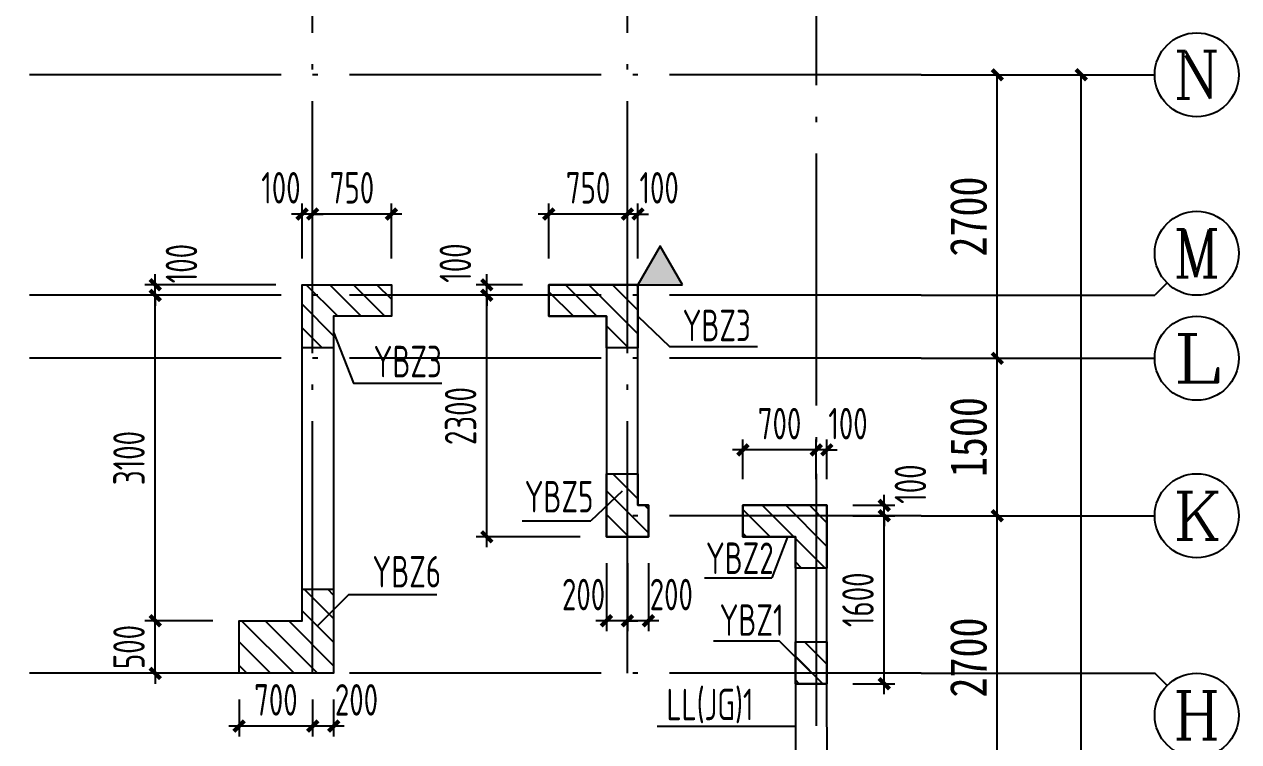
# Model space of a CAD drawing. Extents: x -144902 to 588294, y -160863 to 65494.
# Drawn here: x 18690 to 30263, y 52299 to 59132 of the extents above; entities that cross this region are included whole.
import ezdxf
from ezdxf.enums import TextEntityAlignment as Align

# ---------------------------------------------------------------- set-up
doc = ezdxf.new("R2010")
doc.units = 0
doc.header["$LTSCALE"] = 100
doc.linetypes.add('ACAD_ISO04W100', pattern=[30.5, 24, -3, 0.5, -3])
doc.layers.get('0').update_dxf_attribs({"linetype": 'CONTINUOUS'})
doc.layers.get('Defpoints').update_dxf_attribs({"linetype": 'CONTINUOUS'})
for name, color, linetype in [('AXIS', 3, 'CONTINUOUS'), ('AXIS_TEXT', 7, 'CONTINUOUS'), ('colu', 255, 'CONTINUOUS'), ('DIM', 3, 'CONTINUOUS'), ('DOTE', 253, 'ACAD_ISO04W100'), ('hatch1', 253, 'CONTINUOUS'), ('TEXT', 7, 'CONTINUOUS'), ('THIN', 7, 'CONTINUOUS'), ('剪力墙开洞', 170, 'CONTINUOUS'), ('砼墙', 3, 'CONTINUOUS'), ('门', 174, 'CONTINUOUS')]:
    doc.layers.add(name, color=color, linetype=linetype)
doc.styles.add('_HZTXT', font='complex.shx', dxfattribs={"width": 0.7, "bigfont": 'tssdchn.shx'})
doc.styles.add('COMPLEX', font='COMPLEX')
doc.styles.add('DIM_FONT', font='SIMHEI.TTF', dxfattribs={"width": 0.8})
doc.styles.get("Standard").update_dxf_attribs({"font": 'tssdeng.shx', "width": 0.7, "bigfont": 'tssdchn.shx'})
doc.styles.add('TSSD_Dimension', font='Tssdeng.shx', dxfattribs={"width": 0.7, "bigfont": 'tssdchn.shx'})
doc.dimstyles.new('_TCH_ARCH&&100', dxfattribs={"dimtxt": 350, "dimasz": 100, "dimexe": 250, "dimexo": 300, "dimgap": 100, "dimtad": 1, "dimdec": 0, "dimzin": 0, "dimdsep": 46, "dimtxsty": 'DIM_FONT', "dimblk": 'ARCHTICK', "dimcen": 0.09, "dimclrt": 7, "dimazin": 2, "dimtfac": 1, "dimtdec": 0, "dimtix": 1, "dimtmove": 2, "dimatfit": 3, "dimfxl": 1, "dimtolj": 1, "dimtzin": 0, "dimarcsym": 0})
doc.dimstyles.new('TSSD_100_100', dxfattribs={"dimtxt": 300, "dimasz": 100, "dimexe": 100, "dimexo": 250, "dimgap": 100, "dimtad": 1, "dimdec": 0, "dimzin": 0, "dimdsep": 46, "dimtxsty": 'TSSD_Dimension', "dimblk": 'ARCHTICK', "dimcen": 0, "dimdle": 100, "dimclrt": 7, "dimadec": 0, "dimazin": 0, "dimtfac": 1, "dimtdec": 0, "dimtix": 1, "dimtmove": 2, "dimatfit": 3, "dimfxl": 1, "dimtolj": 1, "dimtzin": 0, "dimarcsym": 0})
pattern_1 = [(135, (18775.13, -16.22), (112.2532, 112.2532), [])]

# ---------------------------------------------------------------- blocks, each defined once
blk = doc.blocks.new('_ArchTick')
at = {"color": 0, "linetype": 'ByBlock', "const_width": 0.4}
blk.add_lwpolyline([(-0.5, -0.5), (0.5, 0.5)], dxfattribs=at)
blk = doc.blocks.new('*D519')
at = {"layer": 'AXIS', "color": 0, "lineweight": -2}
for p, q in [((27538, 54451), (28213, 54451)), ((27963, 51751), (27963, 54451)), ((27538, 51751), (28213, 51751))]:
    blk.add_line(p, q, dxfattribs=at)
at = {"layer": 'Defpoints', "color": 0}
for p in [(27238, 54451), (27963, 54451), (27238, 51751)]:
    blk.add_point(p, dxfattribs=at)
at = {"layer": 'AXIS', "color": 0, "lineweight": -2, "xscale": 100, "yscale": 100, "zscale": 100}
for p, rotation in [((27963, 54451), 90), ((27963, 51751), 270)]:
    blk.add_blockref('_ArchTick', p, dxfattribs=dict(at, rotation=rotation))
at = {"layer": 'AXIS', "color": 7, "insert": (27688, 53101), "char_height": 350, "attachment_point": 5, "rotation": 90, "style": 'DIM_FONT'}
blk.add_mtext('\\A1;2700', dxfattribs=at)
blk = doc.blocks.new('*D520')
at = {"layer": 'AXIS', "color": 0, "lineweight": -2}
for p, q in [((27538, 55951), (28213, 55951)), ((27963, 54451), (27963, 55951)), ((27538, 54451), (28213, 54451))]:
    blk.add_line(p, q, dxfattribs=at)
at = {"layer": 'Defpoints', "color": 0}
for p in [(27238, 55951), (27963, 55951), (27238, 54451)]:
    blk.add_point(p, dxfattribs=at)
at = {"layer": 'AXIS', "color": 0, "lineweight": -2, "xscale": 100, "yscale": 100, "zscale": 100}
for p, rotation in [((27963, 55951), 90), ((27963, 54451), 270)]:
    blk.add_blockref('_ArchTick', p, dxfattribs=dict(at, rotation=rotation))
at = {"layer": 'AXIS', "color": 7, "insert": (27688, 55201), "char_height": 350, "attachment_point": 5, "rotation": 90, "style": 'DIM_FONT'}
blk.add_mtext('\\A1;1500', dxfattribs=at)
blk = doc.blocks.new('*D521')
at = {"layer": 'AXIS', "color": 0, "lineweight": -2}
for p, q in [((27538, 58651), (28213, 58651)), ((27963, 55951), (27963, 58651)), ((27538, 55951), (28213, 55951))]:
    blk.add_line(p, q, dxfattribs=at)
at = {"layer": 'Defpoints', "color": 0}
for p in [(27238, 58651), (27963, 58651), (27238, 55951)]:
    blk.add_point(p, dxfattribs=at)
at = {"layer": 'AXIS', "color": 0, "lineweight": -2, "xscale": 100, "yscale": 100, "zscale": 100}
for p, rotation in [((27963, 58651), 90), ((27963, 55951), 270)]:
    blk.add_blockref('_ArchTick', p, dxfattribs=dict(at, rotation=rotation))
at = {"layer": 'AXIS', "color": 7, "insert": (27688, 57301), "char_height": 350, "attachment_point": 5, "rotation": 90, "style": 'DIM_FONT'}
blk.add_mtext('\\A1;2700', dxfattribs=at)
blk = doc.blocks.new('*D522')
at = {"layer": 'AXIS', "color": 0, "lineweight": -2}
for p, q in [((27538, 58651), (29013, 58651)), ((28763, 41251), (28763, 58651)), ((27538, 41251), (29013, 41251))]:
    blk.add_line(p, q, dxfattribs=at)
at = {"layer": 'Defpoints', "color": 0}
for p in [(27238, 58651), (28763, 58651), (27238, 41251, 0)]:
    blk.add_point(p, dxfattribs=at)
at = {"layer": 'AXIS', "color": 0, "lineweight": -2, "xscale": 100, "yscale": 100, "zscale": 100}
for p, rotation in [((28763, 58651), 90), ((28763, 41251), 270)]:
    blk.add_blockref('_ArchTick', p, dxfattribs=dict(at, rotation=rotation))
at = {"layer": 'AXIS', "color": 7, "insert": (28488, 49951), "char_height": 350, "attachment_point": 5, "rotation": 90, "style": 'DIM_FONT'}
blk.add_mtext('\\A1;17400', dxfattribs=at)
blk = doc.blocks.new('_AXISO')
blk.add_circle((0, 0), 0.5)
at = {"layer": 'AXIS_TEXT', "style": 'COMPLEX', "width": 1.041667}
blk.add_attdef('A', text='', height=0.56, dxfattribs=at).set_placement((-0.25, -0.28), (0.25, -0.28), align=Align.FIT)
blk = doc.blocks.new('*D572')
at = {"layer": 'Defpoints', "color": 0}
for p in [(20738, 52951), (21438, 52951), (20738, 52448)]:
    blk.add_point(p, dxfattribs=at)
at = {"layer": 'DIM', "color": 0, "lineweight": -2}
for p, q in [((20738, 52701), (20738, 52348)), ((21438, 52701), (21438, 52348)), ((21538, 52448), (20638, 52448))]:
    blk.add_line(p, q, dxfattribs=at)
at = {"layer": 'DIM', "color": 0, "lineweight": -2, "xscale": 100, "yscale": 100, "zscale": 100}
for p, rotation in [((20738, 52448), 179.9999999999994), ((21438, 52448), 359.9999999999994)]:
    blk.add_blockref('_ArchTick', p, dxfattribs=dict(at, rotation=rotation))
at = {"layer": 'DIM', "color": 7, "insert": (21088, 52698), "char_height": 300, "attachment_point": 5, "style": 'TSSD_Dimension'}
blk.add_mtext('\\A1;700', dxfattribs=at)
blk = doc.blocks.new('*D573')
at = {"layer": 'Defpoints', "color": 0}
for p in [(19938, 53451), (20738, 53451), (20738, 52951)]:
    blk.add_point(p, dxfattribs=at)
at = {"layer": 'DIM', "color": 0, "lineweight": -2}
for p, q in [((19938, 53451), (19938, 53551)), ((20488, 53451), (19838, 53451)), ((19938, 52951), (19938, 53451)), ((20488, 52951), (19838, 52951)), ((19938, 52951), (19938, 52851))]:
    blk.add_line(p, q, dxfattribs=at)
at = {"layer": 'DIM', "color": 0, "lineweight": -2, "xscale": 100, "yscale": 100, "zscale": 100}
for p, rotation in [((19938, 53451), 270), ((19938, 52951), 90)]:
    blk.add_blockref('_ArchTick', p, dxfattribs=dict(at, rotation=rotation))
at = {"layer": 'DIM', "color": 7, "insert": (19688, 53201), "char_height": 300, "attachment_point": 5, "rotation": 90, "style": 'TSSD_Dimension'}
blk.add_mtext('\\A1;500', dxfattribs=at)
blk = doc.blocks.new('*D574')
at = {"layer": 'Defpoints', "color": 0}
for p in [(19938, 56651), (21338, 56651), (21338, 56551)]:
    blk.add_point(p, dxfattribs=at)
at = {"layer": 'DIM', "color": 0, "lineweight": -2}
for p, q in [((19938, 56651), (19938, 56751)), ((21088, 56651), (19838, 56651)), ((19938, 56551), (19938, 56651)), ((21088, 56551), (19838, 56551)), ((19938, 56551), (19938, 56451))]:
    blk.add_line(p, q, dxfattribs=at)
at = {"layer": 'DIM', "color": 0, "lineweight": -2, "xscale": 100, "yscale": 100, "zscale": 100}
for p, rotation in [((19938, 56651), 270), ((19938, 56551), 90)]:
    blk.add_blockref('_ArchTick', p, dxfattribs=dict(at, rotation=rotation))
at = {"layer": 'DIM', "color": 7, "insert": (20188, 56853), "char_height": 300, "attachment_point": 5, "rotation": 90, "style": 'TSSD_Dimension'}
blk.add_mtext('\\A1;100', dxfattribs=at)
blk = doc.blocks.new('*D602')
at = {"layer": 'Defpoints', "color": 0}
for p in [(26238, 55079), (26238, 54551), (26338, 54551)]:
    blk.add_point(p, dxfattribs=at)
at = {"layer": 'DIM', "color": 0, "lineweight": -2}
for p, q in [((26238, 54801), (26238, 55179)), ((26338, 54801), (26338, 55179)), ((26238, 55079), (26138, 55079)), ((26338, 55079), (26238, 55079)), ((26338, 55079), (26438, 55079))]:
    blk.add_line(p, q, dxfattribs=at)
at = {"layer": 'DIM', "color": 0, "lineweight": -2, "xscale": 100, "yscale": 100, "zscale": 100}
blk.add_blockref('_ArchTick', (26238, 55079), dxfattribs=at)
at = {"layer": 'DIM', "color": 0, "lineweight": -2, "xscale": 100, "yscale": 100, "zscale": 100, "rotation": 180}
blk.add_blockref('_ArchTick', (26338, 55079), dxfattribs=at)
at = {"layer": 'DIM', "color": 7, "insert": (26540, 55329), "char_height": 300, "attachment_point": 5, "style": 'TSSD_Dimension'}
blk.add_mtext('\\A1;100', dxfattribs=at)
blk = doc.blocks.new('*D603')
at = {"layer": 'Defpoints', "color": 0}
for p in [(25538, 55079), (25538, 54551), (26238, 54551)]:
    blk.add_point(p, dxfattribs=at)
at = {"layer": 'DIM', "color": 0, "lineweight": -2}
for p, q in [((25538, 54801), (25538, 55179)), ((26238, 54801), (26238, 55179)), ((26338, 55079), (25438, 55079))]:
    blk.add_line(p, q, dxfattribs=at)
at = {"layer": 'DIM', "color": 0, "lineweight": -2, "xscale": 100, "yscale": 100, "zscale": 100, "rotation": 180}
blk.add_blockref('_ArchTick', (25538, 55079), dxfattribs=at)
at = {"layer": 'DIM', "color": 0, "lineweight": -2, "xscale": 100, "yscale": 100, "zscale": 100}
blk.add_blockref('_ArchTick', (26238, 55079), dxfattribs=at)
at = {"layer": 'DIM', "color": 7, "insert": (25888, 55329), "char_height": 300, "attachment_point": 5, "style": 'TSSD_Dimension'}
blk.add_mtext('\\A1;700', dxfattribs=at)
blk = doc.blocks.new('*D604')
at = {"layer": 'Defpoints', "color": 0}
for p in [(26335, 54451), (26885, 54451), (26335, 52851)]:
    blk.add_point(p, dxfattribs=at)
at = {"layer": 'DIM', "color": 0, "lineweight": -2}
for p, q in [((26885, 52751), (26885, 54551)), ((26585, 54451), (26985, 54451)), ((26585, 52851), (26985, 52851))]:
    blk.add_line(p, q, dxfattribs=at)
at = {"layer": 'DIM', "color": 0, "lineweight": -2, "xscale": 100, "yscale": 100, "zscale": 100}
for p, rotation in [((26885, 54451), 90), ((26885, 52851), 270)]:
    blk.add_blockref('_ArchTick', p, dxfattribs=dict(at, rotation=rotation))
at = {"layer": 'DIM', "color": 7, "insert": (26635, 53651), "char_height": 300, "attachment_point": 5, "rotation": 90, "style": 'TSSD_Dimension'}
blk.add_mtext('\\A1;1600', dxfattribs=at)
blk = doc.blocks.new('*D605')
at = {"layer": 'Defpoints', "color": 0}
for p in [(26335, 54551), (26885, 54551), (26335, 54451)]:
    blk.add_point(p, dxfattribs=at)
at = {"layer": 'DIM', "color": 0, "lineweight": -2}
for p, q in [((26885, 54551), (26885, 54651)), ((26585, 54551), (26985, 54551)), ((26885, 54451), (26885, 54551)), ((26585, 54451), (26985, 54451)), ((26885, 54451), (26885, 54351))]:
    blk.add_line(p, q, dxfattribs=at)
at = {"layer": 'DIM', "color": 0, "lineweight": -2, "xscale": 100, "yscale": 100, "zscale": 100}
for p, rotation in [((26885, 54551), 270), ((26885, 54451), 90)]:
    blk.add_blockref('_ArchTick', p, dxfattribs=dict(at, rotation=rotation))
at = {"layer": 'DIM', "color": 7, "insert": (27135, 54753), "char_height": 300, "attachment_point": 5, "rotation": 90, "style": 'TSSD_Dimension'}
blk.add_mtext('\\A1;100', dxfattribs=at)
blk = doc.blocks.new('*D606')
at = {"layer": 'Defpoints', "color": 0}
for p in [(24438, 54251), (24638, 54251), (24438, 53451)]:
    blk.add_point(p, dxfattribs=at)
at = {"layer": 'DIM', "color": 0, "lineweight": -2}
for p, q in [((24438, 54001), (24438, 53351)), ((24638, 54001), (24638, 53351)), ((24738, 53451), (24338, 53451))]:
    blk.add_line(p, q, dxfattribs=at)
at = {"layer": 'DIM', "color": 0, "lineweight": -2, "xscale": 100, "yscale": 100, "zscale": 100}
for p, rotation in [((24438, 53451), 179.9999999999979), ((24638, 53451), 359.9999999999979)]:
    blk.add_blockref('_ArchTick', p, dxfattribs=dict(at, rotation=rotation))
at = {"layer": 'DIM', "color": 7, "insert": (24856, 53701), "char_height": 300, "attachment_point": 5, "style": 'TSSD_Dimension'}
blk.add_mtext('\\A1;200', dxfattribs=at)
blk = doc.blocks.new('*D607')
at = {"layer": 'Defpoints', "color": 0}
for p in [(23098, 56651), (23688, 56651), (23688, 56551)]:
    blk.add_point(p, dxfattribs=at)
at = {"layer": 'DIM', "color": 0, "lineweight": -2}
for p, q in [((23098, 56651), (23098, 56751)), ((23438, 56651), (22998, 56651)), ((23098, 56551), (23098, 56651)), ((23438, 56551), (22998, 56551)), ((23098, 56551), (23098, 56451))]:
    blk.add_line(p, q, dxfattribs=at)
at = {"layer": 'DIM', "color": 0, "lineweight": -2, "xscale": 100, "yscale": 100, "zscale": 100}
for p, rotation in [((23098, 56651), 270), ((23098, 56551), 90)]:
    blk.add_blockref('_ArchTick', p, dxfattribs=dict(at, rotation=rotation))
at = {"layer": 'DIM', "color": 7, "insert": (22798, 56858), "char_height": 300, "attachment_point": 5, "rotation": 90, "style": 'TSSD_Dimension'}
blk.add_mtext('\\A1;100', dxfattribs=at)
blk = doc.blocks.new('*D608')
at = {"layer": 'Defpoints', "color": 0}
for p in [(24238, 54251), (24438, 54251), (24238, 53451)]:
    blk.add_point(p, dxfattribs=at)
at = {"layer": 'DIM', "color": 0, "lineweight": -2}
for p, q in [((24238, 54001), (24238, 53351)), ((24438, 54001), (24438, 53351)), ((24238, 53451), (24138, 53451)), ((24438, 53451), (24238, 53451)), ((24438, 53451), (24538, 53451))]:
    blk.add_line(p, q, dxfattribs=at)
at = {"layer": 'DIM', "color": 0, "lineweight": -2, "xscale": 100, "yscale": 100, "zscale": 100}
blk.add_blockref('_ArchTick', (24238, 53451), dxfattribs=at)
at = {"layer": 'DIM', "color": 0, "lineweight": -2, "xscale": 100, "yscale": 100, "zscale": 100, "rotation": 180}
blk.add_blockref('_ArchTick', (24438, 53451), dxfattribs=at)
at = {"layer": 'DIM', "color": 7, "insert": (24020, 53701), "char_height": 300, "attachment_point": 5, "style": 'TSSD_Dimension'}
blk.add_mtext('\\A1;200', dxfattribs=at)
blk = doc.blocks.new('*D609')
at = {"layer": 'Defpoints', "color": 0}
for p in [(23098, 56551), (23688, 56551), (24238, 54251)]:
    blk.add_point(p, dxfattribs=at)
at = {"layer": 'DIM', "color": 0, "lineweight": -2}
for p, q in [((23098, 54151), (23098, 56651)), ((23438, 56551), (22998, 56551)), ((23988, 54251), (22998, 54251))]:
    blk.add_line(p, q, dxfattribs=at)
at = {"layer": 'DIM', "color": 0, "lineweight": -2, "xscale": 100, "yscale": 100, "zscale": 100}
for p, rotation in [((23098, 56551), 90), ((23098, 54251), 270)]:
    blk.add_blockref('_ArchTick', p, dxfattribs=dict(at, rotation=rotation))
at = {"layer": 'DIM', "color": 7, "insert": (22848, 55401), "char_height": 300, "attachment_point": 5, "rotation": 90, "style": 'TSSD_Dimension'}
blk.add_mtext('\\A1;2300', dxfattribs=at)
blk = doc.blocks.new('*D610')
at = {"layer": 'Defpoints', "color": 0}
for p in [(24438, 57325), (24438, 56651), (24538, 56651)]:
    blk.add_point(p, dxfattribs=at)
at = {"layer": 'DIM', "color": 0, "lineweight": -2}
for p, q in [((24438, 56901), (24438, 57425)), ((24538, 56901), (24538, 57425)), ((24438, 57325), (24338, 57325)), ((24538, 57325), (24438, 57325)), ((24538, 57325), (24638, 57325))]:
    blk.add_line(p, q, dxfattribs=at)
at = {"layer": 'DIM', "color": 0, "lineweight": -2, "xscale": 100, "yscale": 100, "zscale": 100}
blk.add_blockref('_ArchTick', (24438, 57325), dxfattribs=at)
at = {"layer": 'DIM', "color": 0, "lineweight": -2, "xscale": 100, "yscale": 100, "zscale": 100, "rotation": 180}
blk.add_blockref('_ArchTick', (24538, 57325), dxfattribs=at)
at = {"layer": 'DIM', "color": 7, "insert": (24740, 57575), "char_height": 300, "attachment_point": 5, "style": 'TSSD_Dimension'}
blk.add_mtext('\\A1;100', dxfattribs=at)
blk = doc.blocks.new('*D611')
at = {"layer": 'Defpoints', "color": 0}
for p in [(23688, 57325), (23688, 56651), (24438, 56651)]:
    blk.add_point(p, dxfattribs=at)
at = {"layer": 'DIM', "color": 0, "lineweight": -2}
for p, q in [((23688, 56901), (23688, 57425)), ((24438, 56901), (24438, 57425)), ((24538, 57325), (23588, 57325))]:
    blk.add_line(p, q, dxfattribs=at)
at = {"layer": 'DIM', "color": 0, "lineweight": -2, "xscale": 100, "yscale": 100, "zscale": 100, "rotation": 180}
blk.add_blockref('_ArchTick', (23688, 57325), dxfattribs=at)
at = {"layer": 'DIM', "color": 0, "lineweight": -2, "xscale": 100, "yscale": 100, "zscale": 100}
blk.add_blockref('_ArchTick', (24438, 57325), dxfattribs=at)
at = {"layer": 'DIM', "color": 7, "insert": (24063, 57575), "char_height": 300, "attachment_point": 5, "style": 'TSSD_Dimension'}
blk.add_mtext('\\A1;750', dxfattribs=at)
blk = doc.blocks.new('*D612')
at = {"layer": 'Defpoints', "color": 0}
for p in [(21438, 57325), (21438, 56651), (22188, 56651)]:
    blk.add_point(p, dxfattribs=at)
at = {"layer": 'DIM', "color": 0, "lineweight": -2}
for p, q in [((21438, 56901), (21438, 57425)), ((22188, 56901), (22188, 57425)), ((22288, 57325), (21338, 57325))]:
    blk.add_line(p, q, dxfattribs=at)
at = {"layer": 'DIM', "color": 0, "lineweight": -2, "xscale": 100, "yscale": 100, "zscale": 100, "rotation": 180}
blk.add_blockref('_ArchTick', (21438, 57325), dxfattribs=at)
at = {"layer": 'DIM', "color": 0, "lineweight": -2, "xscale": 100, "yscale": 100, "zscale": 100}
blk.add_blockref('_ArchTick', (22188, 57325), dxfattribs=at)
at = {"layer": 'DIM', "color": 7, "insert": (21813, 57575), "char_height": 300, "attachment_point": 5, "style": 'TSSD_Dimension'}
blk.add_mtext('\\A1;750', dxfattribs=at)
blk = doc.blocks.new('*D613')
at = {"layer": 'Defpoints', "color": 0}
for p in [(21338, 57325), (21338, 56651), (21438, 56651)]:
    blk.add_point(p, dxfattribs=at)
at = {"layer": 'DIM', "color": 0, "lineweight": -2}
for p, q in [((21338, 56901), (21338, 57425)), ((21438, 56901), (21438, 57425)), ((21338, 57325), (21238, 57325)), ((21438, 57325), (21338, 57325)), ((21438, 57325), (21538, 57325))]:
    blk.add_line(p, q, dxfattribs=at)
at = {"layer": 'DIM', "color": 0, "lineweight": -2, "xscale": 100, "yscale": 100, "zscale": 100}
blk.add_blockref('_ArchTick', (21338, 57325), dxfattribs=at)
at = {"layer": 'DIM', "color": 0, "lineweight": -2, "xscale": 100, "yscale": 100, "zscale": 100, "rotation": 180}
blk.add_blockref('_ArchTick', (21438, 57325), dxfattribs=at)
at = {"layer": 'DIM', "color": 7, "insert": (21136, 57575), "char_height": 300, "attachment_point": 5, "style": 'TSSD_Dimension'}
blk.add_mtext('\\A1;100', dxfattribs=at)
blk = doc.blocks.new('*D614')
at = {"layer": 'Defpoints', "color": 0}
for p in [(21438, 52951), (21638, 52951), (21438, 52448)]:
    blk.add_point(p, dxfattribs=at)
at = {"layer": 'DIM', "color": 0, "lineweight": -2}
for p, q in [((21438, 52701), (21438, 52348)), ((21638, 52701), (21638, 52348)), ((21738, 52448), (21338, 52448))]:
    blk.add_line(p, q, dxfattribs=at)
at = {"layer": 'DIM', "color": 0, "lineweight": -2, "xscale": 100, "yscale": 100, "zscale": 100, "rotation": 180}
blk.add_blockref('_ArchTick', (21438, 52448), dxfattribs=at)
at = {"layer": 'DIM', "color": 0, "lineweight": -2, "xscale": 100, "yscale": 100, "zscale": 100}
blk.add_blockref('_ArchTick', (21638, 52448), dxfattribs=at)
at = {"layer": 'DIM', "color": 7, "insert": (21856, 52698), "char_height": 300, "attachment_point": 5, "style": 'TSSD_Dimension'}
blk.add_mtext('\\A1;200', dxfattribs=at)
blk = doc.blocks.new('*D615')
at = {"layer": 'Defpoints', "color": 0}
for p in [(19938, 56551), (20738, 56551), (20738, 53451)]:
    blk.add_point(p, dxfattribs=at)
at = {"layer": 'DIM', "color": 0, "lineweight": -2}
for p, q in [((19938, 53351), (19938, 56651)), ((20488, 56551), (19838, 56551)), ((20488, 53451), (19838, 53451))]:
    blk.add_line(p, q, dxfattribs=at)
at = {"layer": 'DIM', "color": 0, "lineweight": -2, "xscale": 100, "yscale": 100, "zscale": 100}
for p, rotation in [((19938, 56551), 90), ((19938, 53451), 270)]:
    blk.add_blockref('_ArchTick', p, dxfattribs=dict(at, rotation=rotation))
at = {"layer": 'DIM', "color": 7, "insert": (19688, 55001), "char_height": 300, "attachment_point": 5, "rotation": 90, "style": 'TSSD_Dimension'}
blk.add_mtext('\\A1;3100', dxfattribs=at)

msp = doc.modelspace()

# ---------------------------------------------------------------- hatches: boundary and pattern name
at = {"layer": 'hatch1'}
h = msp.add_hatch(dxfattribs=at)
h.set_pattern_fill('ANSI31', color=256, scale=50, style=0)
h.set_pattern_definition(pattern_1)
h.paths.add_polyline_path([(22188.296, 56651.407), (22188.296, 56351.407), (21638.296, 56351.407), (21638.296, 56051.407), (21338.296, 56051.407), (21338.296, 56651.407)])
h = msp.add_hatch(dxfattribs=at)
h.set_pattern_fill('ANSI31', color=256, scale=50, style=0)
h.set_pattern_definition(pattern_1)
h.paths.add_polyline_path([(24538.296, 56651.407), (24538.296, 56051.407), (24238.296, 56051.407), (24238.296, 56351.407), (23688.296, 56351.407), (23688.296, 56651.407)])
h = msp.add_hatch(dxfattribs=at)
h.set_pattern_fill('ANSI31', color=256, scale=50, style=0)
h.set_pattern_definition(pattern_1)
h.paths.add_polyline_path([(24638.296, 54551.407), (24638.296, 54251.407), (24238.296, 54251.407), (24238.296, 54851.407), (24538.296, 54851.407), (24538.296, 54551.407)])
h = msp.add_hatch(dxfattribs=at)
h.set_pattern_fill('ANSI31', color=256, scale=50, style=0)
h.set_pattern_definition(pattern_1)
h.paths.add_polyline_path([(26338.296, 54551.407), (26338.296, 53951.407), (26038.296, 53951.407), (26038.296, 54251.407), (25538.296, 54251.407), (25538.296, 54551.407)])
h = msp.add_hatch(dxfattribs=at)
h.set_pattern_fill('ANSI31', color=256, scale=50, style=0)
h.set_pattern_definition(pattern_1)
edge = h.paths.add_edge_path()
edge.add_line((21338.296, 53451.407), (21338.296, 53751.407))
edge.add_line((21338.296, 53751.407), (21638.296, 53751.407))
edge.add_line((21638.296, 53751.407), (21638.296, 52951.407))
edge.add_line((21638.296, 52951.407), (20738.296, 52951.407))
edge.add_line((20738.296, 52951.407), (20738.296, 53451.407))
edge.add_line((20738.296, 53451.407), (21338.296, 53451.407))
edge.add_line((21338.296, 53451.407), (21338.296, 53751.407))
h = msp.add_hatch(dxfattribs=at)
h.set_pattern_fill('ANSI31', color=256, scale=50, style=0)
h.set_pattern_definition(pattern_1)
h.paths.add_polyline_path([(26338.296, 53251.417), (26338.296, 52851.417), (26038.296, 52851.417), (26038.296, 53251.417)])
at = {"layer": 'TEXT'}
msp.add_hatch(color=256, dxfattribs=at).paths.add_polyline_path([(24750.385, 57018.757), (24962.475, 56651.407), (24538.296, 56651.407)])

# ---------------------------------------------------------------- linework, layer by layer
at = {"layer": 'AXIS'}
for p, q in [((27238.296, 58651.407, 0), (29463.296, 58651.407, 0)), ((29580.453, 56668.564, 0), (29463.296, 56551.407, 0)), ((27238.296, 56551.407, 0), (29463.296, 56551.407, 0)), ((27238.296, 55951.407, 0), (29463.296, 55951.407, 0)), ((27238.296, 54451.407, 0), (29463.296, 54451.407, 0)), ((27238.296, 52951.407, 0), (29463.296, 52951.407, 0)), ((29580.453, 52834.25, 0), (29463.296, 52951.407, 0))]:
    msp.add_line(p, q, dxfattribs=at)
at = {"layer": 'colu', "color": 1}
for points in [[(22188.296, 56651.407), (22188.296, 56351.407), (21638.296, 56351.407), (21638.296, 56051.407), (21338.296, 56051.407), (21338.296, 56651.407), (22188.296, 56651.407)], [(24538.296, 56651.407), (24538.296, 56051.407), (24238.296, 56051.407), (24238.296, 56351.407), (23688.296, 56351.407), (23688.296, 56651.407), (24538.296, 56651.407)], [(24638.296, 54551.407), (24638.296, 54251.407), (24238.296, 54251.407), (24238.296, 54851.407), (24538.296, 54851.407), (24538.296, 54551.407), (24638.296, 54551.407)], [(26338.296, 54551.407), (26338.296, 53951.407), (26038.296, 53951.407), (26038.296, 54251.407), (25538.296, 54251.407), (25538.296, 54551.407), (26338.296, 54551.407)], [(26338.296, 53251.417), (26338.296, 52851.417), (26038.296, 52851.417), (26038.296, 53251.417), (26338.296, 53251.417)]]:
    msp.add_lwpolyline(points, dxfattribs=at)
at = {"layer": 'colu', "color": 1, "elevation": 0}
msp.add_lwpolyline([(21338.296, 53451.407), (21338.296, 53751.407), (21638.296, 53751.407), (21638.296, 52951.407), (20738.296, 52951.407), (20738.296, 53451.407), (21338.296, 53451.407), (21338.296, 53751.407)], dxfattribs=at)
at = {"layer": 'DOTE'}
for p, q in [((21438.296, 52951.407), (21438.296, 59651.407)), ((24438.296, 52951.407), (24438.296, 59651.407)), ((26238.296, 40251.407), (26238.296, 59651.407)), ((27238.296, 58651.407), (-13861.704, 58651.407)), ((27238.296, 56551.407), (-13861.704, 56551.407)), ((27238.296, 55951.407), (-8261.704, 55951.407)), ((27238.296, 54451.407), (24438.296, 54451.407)), ((27238.296, 52951.407), (-2161.704, 52951.407))]:
    msp.add_line(p, q, dxfattribs=at)
at = {"layer": 'TEXT'}
msp.add_lwpolyline([(24962.475, 56651.407), (24750.385, 57018.757), (24538.296, 56651.407)], close=True, dxfattribs=at)
at = {"layer": 'THIN', "color": 100}
for p, q in [((24388.296, 54686.899), (24088.296, 54403.503)), ((23433.534, 54403.503), (24088.296, 54403.503)), ((25962.676, 54251.407), (25812.676, 53859.444)), ((25173.587, 53859.444), (25812.676, 53859.444))]:
    msp.add_line(p, q, dxfattribs=at)
for points in [[(24538.296, 56351.407), (24838.296, 56062.923), (25678.296, 56062.923)], [(21638.296, 56201.407), (21827.794, 55715.407), (22667.794, 55715.407)], [(21481.981, 53401.407), (21781.981, 53701.407), (22621.981, 53701.407)], [(26188.296, 52957.087), (25888.296, 53257.087), (25258.296, 53257.087)]]:
    msp.add_lwpolyline(points, dxfattribs=at)
at = {"layer": '剪力墙开洞'}
msp.add_line((24721.885, 52448.278), (26038.296, 52448.277), dxfattribs=at)
at = {"layer": '砼墙', "elevation": 0}
for points in [[(22188.296, 56351.407), (21638.296, 56351.407), (21638.296, 52951.407), (20738.296, 52951.407), (20738.296, 53451.407), (21338.296, 53451.407), (21338.296, 56651.407), (22188.296, 56651.407)], [(23688.296, 56351.407), (24238.296, 56351.407), (24238.296, 54251.407), (24638.296, 54251.407), (24638.296, 54551.407), (24538.296, 54551.407), (24538.296, 56651.407), (23688.296, 56651.407)], [(26038.296, 54251.407), (26038.296, 52851.417), (26338.296, 52851.417), (26338.296, 54551.407), (25538.296, 54551.407), (25538.296, 54251.407)]]:
    msp.add_lwpolyline(points, close=True, dxfattribs=at)
at = {"layer": '门'}
for p, q in [((26038.296, 52851.417), (26038.296, 51851.417)), ((26335.245, 52851.417), (26338.296, 51851.417))]:
    msp.add_line(p, q, dxfattribs=at)

# ---------------------------------------------------------------- block references
at = {"layer": 'AXIS'}
ref = msp.add_blockref('_AXISO', (29863.296, 58651.407, 0), dxfattribs=dict(at, xscale=800, yscale=800, zscale=800))
ref.add_attrib('A', 'N', dxfattribs={"layer": 'AXIS_TEXT', "height": 452.548, "style": '_HZTXT', "width": 1.105263}).set_placement((29637.022, 58425.133, 0), (30089.57, 58425.133, 0), align=Align.FIT)
ref = msp.add_blockref('_AXISO', (29863.296, 56951.407, 0), dxfattribs=dict(at, xscale=800, yscale=800, zscale=800))
ref.add_attrib('A', 'M', dxfattribs={"layer": 'AXIS_TEXT', "height": 452.548, "style": '_HZTXT'}).set_placement((29637.022, 56725.133, 0), (30089.57, 56725.133, 0), align=Align.FIT)
ref = msp.add_blockref('_AXISO', (29863.296, 55951.407, 0), dxfattribs=dict(at, xscale=800, yscale=800, zscale=800))
ref.add_attrib('A', 'L', dxfattribs={"layer": 'AXIS_TEXT', "height": 452.548, "style": '_HZTXT', "width": 1.4}).set_placement((29637.022, 55725.133, 0), (30089.57, 55725.133, 0), align=Align.FIT)
ref = msp.add_blockref('_AXISO', (29863.296, 54451.407, 0), dxfattribs=dict(at, xscale=800, yscale=800, zscale=800))
ref.add_attrib('A', 'K', dxfattribs={"layer": 'AXIS_TEXT', "height": 452.548, "style": '_HZTXT', "width": 1.105263}).set_placement((29637.022, 54225.133, 0), (30089.57, 54225.133, 0), align=Align.FIT)
ref = msp.add_blockref('_AXISO', (29863.296, 52551.407, 0), dxfattribs=dict(at, xscale=800, yscale=800, zscale=800))
ref.add_attrib('A', 'H', dxfattribs={"layer": 'AXIS_TEXT', "height": 452.548, "style": '_HZTXT', "width": 1.05}).set_placement((29637.022, 52325.133, 0), (30089.57, 52325.133, 0), align=Align.FIT)

# ---------------------------------------------------------------- texts
at = {"layer": 'TEXT', "color": 100, "width": 0.7}
for s, p in [('YBZ3', (24963.465, 56113.915)), ('YBZ3', (22019.125, 55770.226)), ('YBZ5', (23458.293, 54483.315)), ('YBZ2', (25185.355, 53897.013)), ('YBZ6', (22007.812, 53768.431)), ('YBZ1', (25316.05, 53307.818))]:
    msp.add_text(s, height=300, dxfattribs=at).set_placement(p)
at = {"layer": '剪力墙开洞', "width": 0.7}
msp.add_text('LL(JG)1', height=300, dxfattribs=at).set_placement((24809.49, 52503.859))

# ---------------------------------------------------------------- dimensions: what is measured, and where the dimension line sits
at = {"layer": 'AXIS'}
for p1, p2, distance, picture, middle in [((27238.296, 55951.407, 0), (27238.296, 58651.407, 0), -725, '*D521', (27688.296, 57301.407, 0)), ((27238.296, 41251.407), (27238.296, 58651.407, 0), -1525, '*D522', (28488.296, 49951.407, 0)), ((27238.296, 54451.407, 0), (27238.296, 55951.407, 0), -725, '*D520', (27688.296, 55201.407, 0)), ((27238.296, 51751.407, 0), (27238.296, 54451.407, 0), -725, '*D519', (27688.296, 53101.407, 0))]:
    dim = msp.add_aligned_dim(p1=p1, p2=p2, distance=distance, dimstyle='_TCH_ARCH&&100', dxfattribs=at)
    dim.commit()
    dim.dimension.update_dxf_attribs({"geometry": picture, "text_midpoint": middle})
at = {"layer": 'DIM'}
for base, p1, p2, angle, picture, middle, dimtype in [((21338.296, 57324.953), (21438.296, 56651.407), (21338.296, 56651.407), 180, '*D613', (21136.373, 57574.953), 160), ((24438.296, 57324.953), (24538.296, 56651.407), (24438.296, 56651.407), 180, '*D610', (24740.219, 57574.953), 160), ((19938.296, 56651.407), (21338.296, 56551.407), (21338.296, 56651.407), 90, '*D574', (20188.296, 56853.33), 161), ((23098.411, 56651.407), (23688.296, 56551.407), (23688.296, 56651.407), 90, '*D607', (22797.95, 56858.02), 161), ((26238.296, 55078.833), (26338.296, 54551.407), (26238.296, 54551.407), 180, '*D602', (26540.219, 55328.833), 161), ((26885.245, 54551.407), (26335.245, 54451.407), (26335.245, 54551.407), 90, '*D605', (27135.245, 54753.33), 161), ((24238.296, 53451.407), (24438.296, 54251.407), (24238.296, 54251.407), 180, '*D608', (24020.219, 53701.407), 160), ((24438.296, 53451.407), (24638.296, 54251.407), (24438.296, 54251.407), 180, '*D606', (24856.373, 53701.407), 161), ((21438.296, 52448.175), (21638.296, 52951.407), (21438.296, 52951.407), 180, '*D614', (21856.373, 52698.175), 160)]:
    dim = msp.add_linear_dim(base=base, p1=p1, p2=p2, angle=angle, dimstyle='TSSD_100_100', dxfattribs=at)
    dim.commit()
    dim.dimension.update_dxf_attribs({"geometry": picture, "text_midpoint": middle, "dimtype": dimtype})
for base, p1, p2, angle, picture, middle in [((21438.296, 57324.953), (22188.296, 56651.407), (21438.296, 56651.407), 180, '*D612', (21813.296, 57574.953)), ((23688.296, 57324.953), (24438.296, 56651.407), (23688.296, 56651.407), 180, '*D611', (24063.296, 57574.953)), ((23098.411, 56551.407), (24238.296, 54251.407), (23688.296, 56551.407), 90, '*D609', (22848.411, 55401.407))]:
    dim = msp.add_linear_dim(base=base, p1=p1, p2=p2, angle=angle, dimstyle='TSSD_100_100', dxfattribs=at)
    dim.commit()
    dim.dimension.update_dxf_attribs({"geometry": picture, "text_midpoint": middle})
for p1, p2, distance, picture, middle in [((20738.296, 53451.407), (20738.296, 56551.407), 800, '*D615', (19688.296, 55001.407)), ((26238.296, 54551.407), (25538.296, 54551.407), -527.426, '*D603', (25888.296, 55328.833)), ((26335.245, 52851.417), (26335.245, 54451.407), -550, '*D604', (26635.245, 53651.412)), ((20738.296, 52951.407), (20738.296, 53451.407), 800, '*D573', (19688.296, 53201.407)), ((21438.296, 52951.407), (20738.296, 52951.407), 503.233, '*D572', (21088.296, 52698.175))]:
    dim = msp.add_aligned_dim(p1=p1, p2=p2, distance=distance, dimstyle='TSSD_100_100', dxfattribs=at)
    dim.commit()
    dim.dimension.update_dxf_attribs({"geometry": picture, "text_midpoint": middle})

doc.saveas('drawing.dxf')
